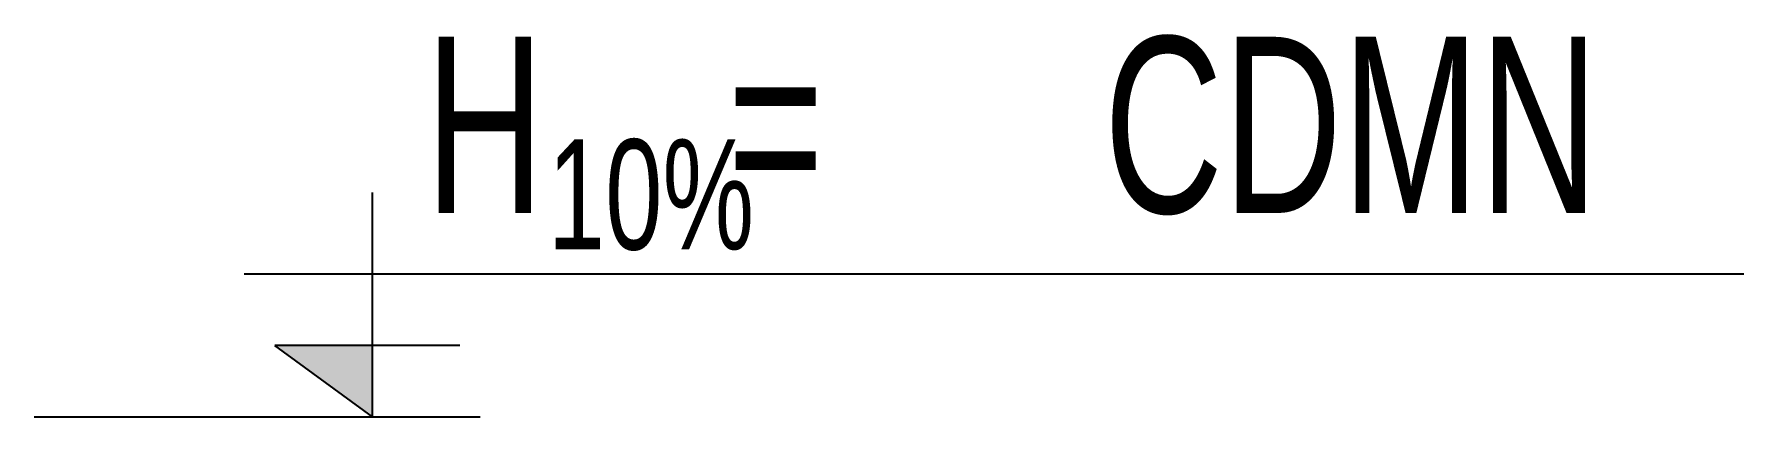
# Model space of a CAD drawing. Header units: inches. Extents: x 24.8 to 40.4, y 13.1 to 16.6.
import ezdxf

# ---------------------------------------------------------------- set-up
doc = ezdxf.new("R2010")
doc.units = ezdxf.units.IN
doc.header["$MEASUREMENT"] = 0
doc.linetypes.add('DASHED', pattern=[0.75, 0.5, -0.25])
doc.layers.add('2', color=2, linetype='Continuous')
doc.layers.add('4', color=4, linetype='DASHED')
doc.styles.add('2', font='vn_vni.shx', dxfattribs={"width": 0.7, "height": 1.6})

msp = doc.modelspace()

# ---------------------------------------------------------------- linework, layer by layer
for p in [(27.916, 13.119), (28.708, 13.766)]:
    msp.add_line(p, (27.028, 13.766))
msp.add_solid([(27.028, 13.766), (27.916, 13.766), (27.916, 13.119)])
at = {"layer": '2'}
for p, q in [((27.916, 13.119), (27.916, 15.157)), ((26.75, 14.419), (40.372, 14.419)), ((24.842, 13.119), (28.893, 13.119))]:
    msp.add_line(p, q, dxfattribs=at)

# ---------------------------------------------------------------- texts
at = {"layer": '4', "style": '2', "width": 0.7}
for s, height, p in [('H    =', 1.6, (28.394, 14.971)), ('10%', 1, (29.508, 14.639))]:
    msp.add_text(s, height=height, dxfattribs=at).set_placement(p)
msp.add_attdef('CDMN', (34.559, 14.971), '', height=1.6, dxfattribs=at)

doc.saveas('drawing.dxf')
